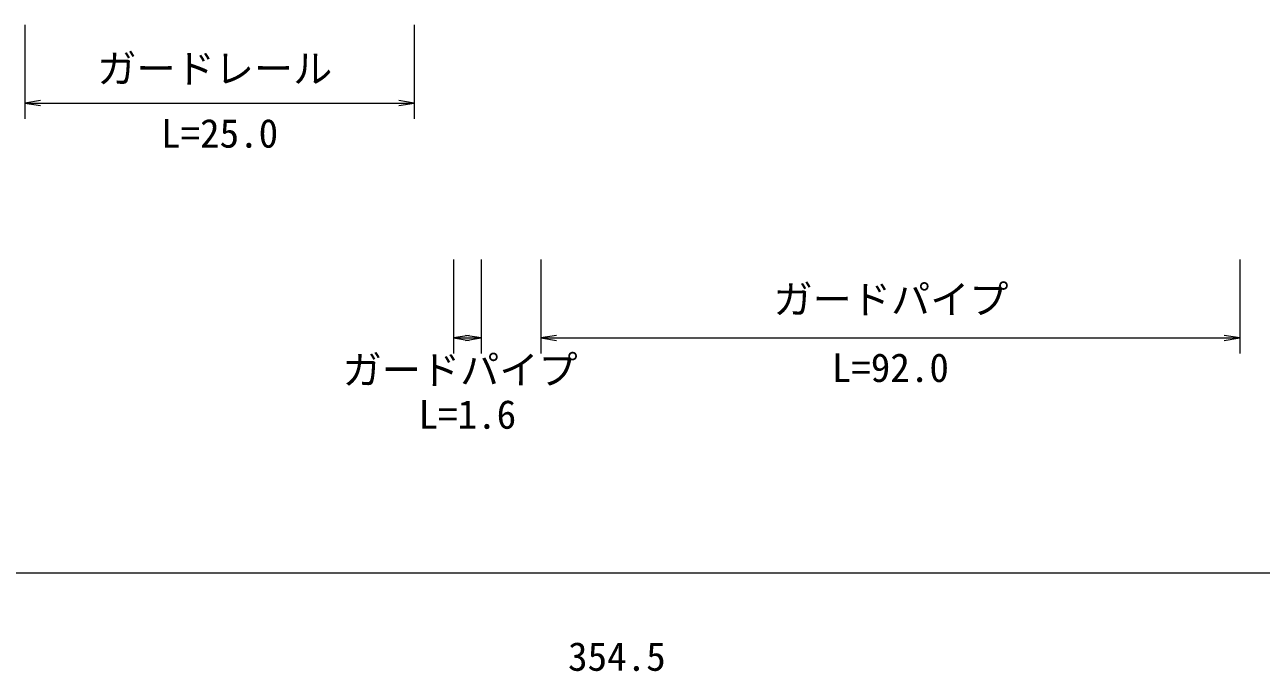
# Model space of a CAD drawing. Units: millimetres, scale not verified. Extents: x 40000 to 680000, y 20000 to 380000.
# Drawn here: x 384702 to 463636, y 198715 to 240000 of the extents above; entities that cross this region are included whole.
import ezdxf
from ezdxf.enums import TextEntityAlignment as Align

# ---------------------------------------------------------------- set-up
doc = ezdxf.new("R2010")
doc.units = ezdxf.units.MM
doc.header["$LTSCALE"] = 1000
doc.layers.add('M-STR-HTXT', color=7, linetype='Continuous', lineweight=13)
doc.layers.add('M-TTL-BAND', color=7, linetype='Continuous', lineweight=13)
doc.styles.add('ＭＳ ゴシック', font='')
doc.styles.get('ＭＳ ゴシック').set_extended_font_data('MS Gothic')

# ---------------------------------------------------------------- blocks, each defined once
blk = doc.blocks.new('open_arrow')
at = {"color": 0, "linetype": 'Continuous', "lineweight": -2}
blk.add_lwpolyline([(7.5, 1.25), (0, 0), (7.5, -1.25)], dxfattribs=at)

msp = doc.modelspace()

# ---------------------------------------------------------------- linework, layer by layer
at = {"layer": 'M-STR-HTXT'}
for p, q in [((384709, 240000), (384709, 234000)), ((409571, 240000), (409571, 234000)), ((384709, 235000), (409571, 235000)), ((412076, 225000), (412076, 219000)), ((413838, 225000), (413838, 219000)), ((417645, 225000), (417645, 219000)), ((462269, 225000), (462269, 219000)), ((412076, 220000), (413838, 220000)), ((417645, 220000), (462269, 220000))]:
    msp.add_line(p, q, dxfattribs=at)
at = {"layer": 'M-TTL-BAND'}
msp.add_line((40000, 205000), (579000, 205000), dxfattribs=at)

# ---------------------------------------------------------------- block references
at = {"layer": 'M-STR-HTXT', "xscale": 133, "yscale": 133}
for p in [(384709, 235000), (412076, 220000), (417645, 220000)]:
    msp.add_blockref('open_arrow', p, dxfattribs=at)
at = {"layer": 'M-STR-HTXT', "xscale": 133, "yscale": 133, "rotation": 180}
for p in [(409571, 235000), (413838, 220000), (462269, 220000)]:
    msp.add_blockref('open_arrow', p, dxfattribs=at)

# ---------------------------------------------------------------- texts
at = {"layer": 'M-STR-HTXT', "style": 'ＭＳ ゴシック'}
for s, p in [('ガードレール', (389335, 235733)), ('ガードパイプ', (432500, 221000)), ('ガードパイプ', (404996, 216496))]:
    msp.add_text(s, height=1833, dxfattribs=at).set_placement(p, align=Align.BOTTOM_LEFT)
for s, p in [('L=25.0', (397140, 231600)), ('L=92.0', (439957, 216636)), ('L=1.6', (412957, 213652))]:
    msp.add_text(s, height=1833, dxfattribs=at).set_placement(p, align=Align.BOTTOM_CENTER)
at = {"layer": 'M-TTL-BAND', "style": 'ＭＳ ゴシック'}
msp.add_text('354.5', height=1833, dxfattribs=at).set_placement((422500, 198195), align=Align.BOTTOM_CENTER)

doc.saveas('drawing.dxf')
